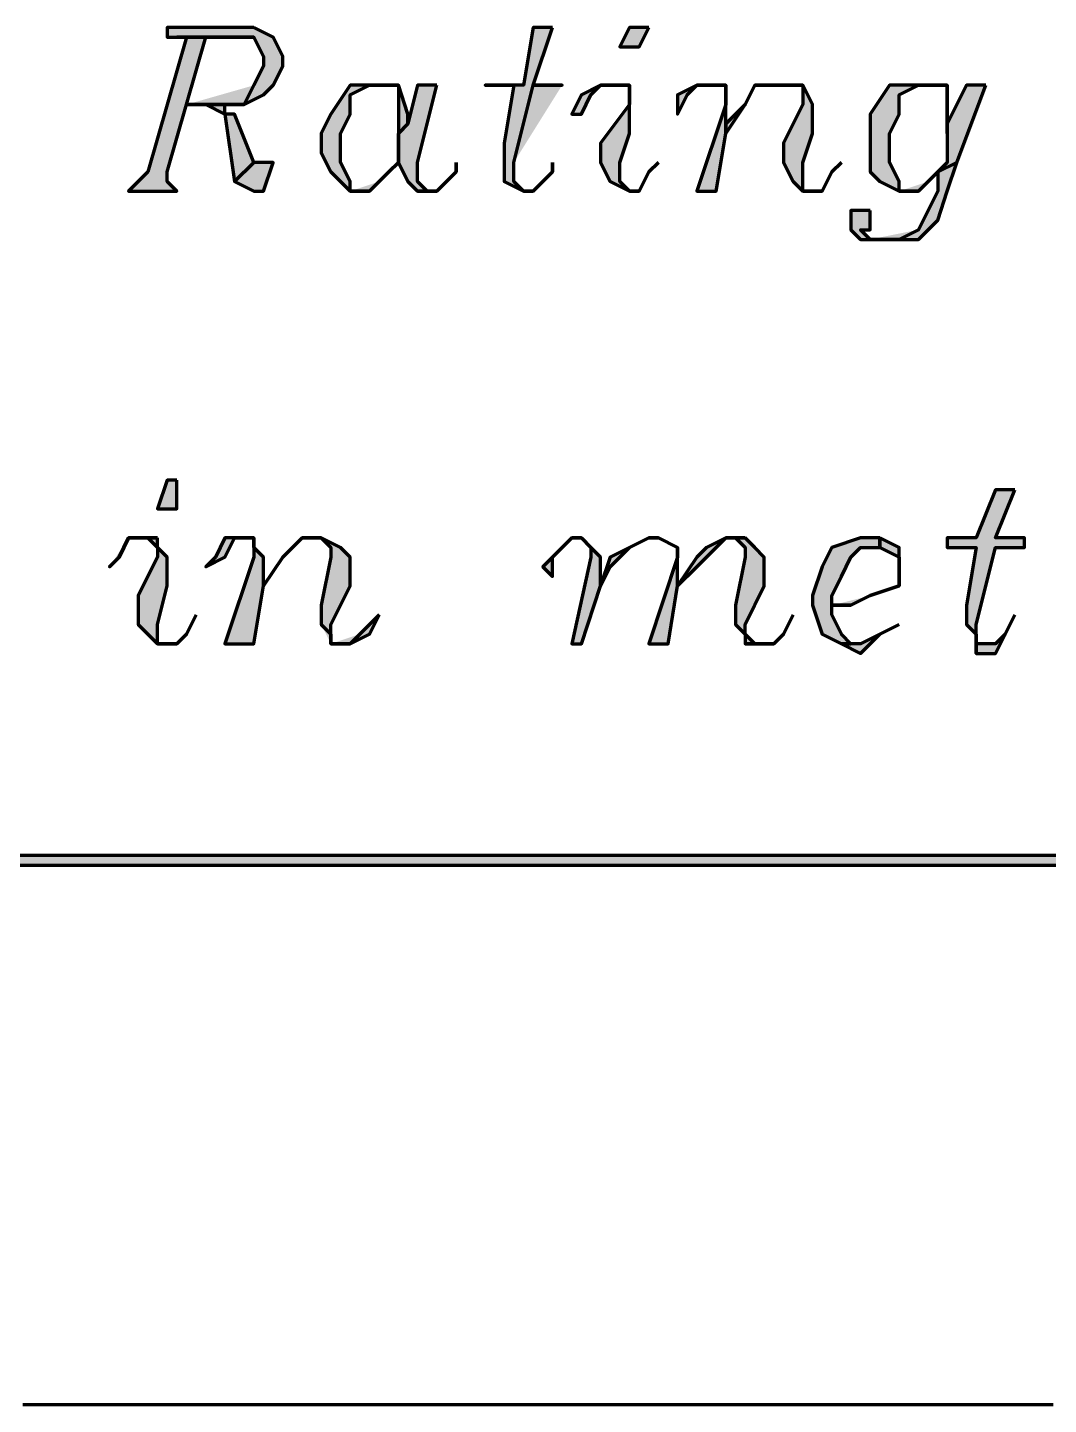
# Model space of a CAD drawing. Header units: inches. Extents: x 16 to 776, y 37 to 575.
# Drawn here: x 627.58 to 645.25, y 247 to 270.83 of the extents above; entities that cross this region are included whole.
import ezdxf

# ---------------------------------------------------------------- set-up
doc = ezdxf.new("R2010")
doc.units = ezdxf.units.IN
doc.header["$MEASUREMENT"] = 0
doc.layers.add('H', color=7, linetype='CONTINUOUS', lineweight=100)
doc.layers.add('P', color=250, linetype='CONTINUOUS', lineweight=100)

msp = doc.modelspace()

# ---------------------------------------------------------------- hatches: boundary and pattern name
at = {"layer": 'H', "linetype": 'Continuous'}
h = msp.add_hatch(color=0, dxfattribs=at)
edge = h.paths.add_edge_path()
edge.add_line((631.5, 270.833), (630, 270.833))
edge.add_line((630, 270.833), (630, 270.667))
edge.add_line((630, 270.667), (630.167, 270.667))
edge.add_line((630.167, 270.667), (631.5, 270.667))
edge.add_line((631.5, 270.667), (631.667, 270.333))
edge.add_line((631.667, 270.333), (631.667, 270.167))
edge.add_line((631.667, 270.167), (631.5, 269.833))
edge.add_line((631.5, 269.833), (630.333, 269.5))
edge.add_line((630.333, 269.5), (631.333, 269.5))
edge.add_line((631.333, 269.5), (631.667, 269.667))
edge.add_line((631.667, 269.667), (631.833, 269.833))
edge.add_line((631.833, 269.833), (632, 270.167))
edge.add_line((632, 270.167), (632, 270.333))
edge.add_line((632, 270.333), (631.833, 270.667))
h = msp.add_hatch(color=0, dxfattribs=at)
edge = h.paths.add_edge_path()
edge.add_line((636.667, 270.833), (636.333, 270.833))
edge.add_line((636.333, 270.833), (636.167, 269.833))
edge.add_line((636.167, 269.833), (635.5, 269.833))
edge.add_line((635.5, 269.833), (636, 269.833))
edge.add_line((636, 269.833), (635.833, 268.833))
edge.add_line((635.833, 268.833), (635.833, 268.5))
edge.add_line((635.833, 268.5), (635.833, 268.167))
edge.add_line((635.833, 268.167), (636.167, 268))
edge.add_line((636.167, 268), (636, 268.167))
edge.add_line((636, 268.167), (636, 268.5))
edge.add_line((636, 268.5), (636.833, 269.833))
edge.add_line((636.833, 269.833), (636.333, 269.833))
for points in [[(638.333, 270.833), (638, 270.833), (637.833, 270.5), (638.167, 270.5)], [(630.167, 270.667), (630.333, 270.667), (629.667, 268.333), (629.5, 268.167), (629.333, 268), (630.167, 268), (630, 268.167), (630, 268.333), (630.333, 269.5), (630.667, 269.5), (631, 269.5), (631.333, 269.5), (630.333, 269.5), (630.667, 270.667), (631, 270.667), (631.5, 270.667)], [(633.5, 269.833), (633.167, 269.833), (632.833, 269.333), (632.667, 269), (632.667, 268.667), (632.833, 268.333), (633, 268.167), (633.167, 268), (633.167, 268.167), (633, 268.5), (633, 269), (633.167, 269.333), (633.167, 269.667)], [(634.667, 269.833), (634.333, 269.833), (634.167, 269.167), (634, 269), (634, 268.833), (634, 268.5), (634.167, 268.167), (634.333, 268), (634.5, 268), (634.333, 268.167), (634.333, 268.5)], [(634, 269.833), (634, 269.333), (634, 269), (634.167, 269.167), (634.167, 269.333)], [(637.5, 269.833), (637.167, 269.667), (637, 269.333), (637.167, 269.333), (637.333, 269.667)], [(639.167, 269.833), (638.833, 269.667), (638.833, 269.333), (639, 269.667)], [(640.833, 269.833), (640.5, 269.833), (640.167, 269.833), (640, 269.5), (639.667, 269.167), (639.667, 269), (640, 269.5), (640.167, 269.833), (640.5, 269.833), (640.667, 269.833)], [(640.833, 269.833), (640.667, 269.833), (641, 269.833), (641, 269.5), (640.667, 268.833), (640.667, 268.5), (640.833, 268.167), (641, 268), (641, 268.167), (641, 268.5), (641.167, 269), (641.167, 269.5), (641, 269.833)], [(643, 269.833), (642.5, 269.833), (642.167, 269.333), (642.167, 269), (642.167, 268.667), (642.167, 268.333), (642.333, 268.167), (642.667, 268), (642.667, 268.167), (642.5, 268.5), (642.5, 269), (642.667, 269.333), (642.667, 269.667)], [(631, 269.5), (630.667, 269.5), (631, 269.333), (631.167, 268.167), (631.5, 268.5), (631.167, 269.333), (631, 269.333)], [(638, 269.5), (637.5, 268.833), (637.5, 268.5), (637.667, 268.167), (638, 268), (637.833, 268.167), (637.833, 268.5), (638, 269)], [(639.667, 269.5), (639.167, 268), (639.5, 268), (639.667, 269), (639.667, 269.167)], [(643.5, 269.333), (643.5, 269), (643.5, 269.167)], [(631.833, 268.5), (631.667, 268.5), (631.5, 268.5), (631.167, 268.167), (631.5, 268), (631.667, 268)], [(634.667, 268), (634.5, 268), (634.333, 268)], [(642.167, 267.667), (641.833, 267.667), (641.833, 267.333), (642, 267.167), (642.167, 267.167), (642, 267.333), (642.167, 267.333)], [(630.167, 263), (630, 263), (629.833, 262.5), (630.167, 262.5)], [(644.667, 262.833), (644.333, 262.833), (644, 262), (643.5, 262), (643.5, 261.833), (644, 261.833), (643.833, 260.833), (643.833, 260.5), (644, 260.333), (644, 260), (644, 260.167), (644, 260.333), (644, 260.5), (644.333, 261.833), (644.833, 261.833), (644.833, 262), (644.333, 262)], [(629.833, 262), (629.667, 262), (629.833, 261.833), (629.833, 261.667), (629.5, 261), (629.5, 260.5), (629.667, 260.333), (629.833, 260.167), (629.833, 260.333), (629.833, 260.5), (630, 261.167), (630, 261.667), (629.833, 261.833)], [(631.5, 262), (631, 262), (630.833, 261.667), (630.667, 261.5), (631, 261.667), (631.167, 262)], [(640, 262), (639.667, 262), (639.333, 261.833), (639.167, 261.667), (638.833, 261.167), (639.167, 261.5), (639.333, 261.667), (639.667, 262), (639.833, 262)], [(640, 262), (639.833, 262), (640, 261.833), (640, 261.667), (639.833, 260.833), (639.833, 260.5), (640, 260.333), (640, 260.167), (640.167, 260.167), (640, 260.333), (640, 260.5), (640.333, 261.167), (640.333, 261.667), (640.167, 261.833)], [(642.333, 262), (642, 262), (641.5, 261.833), (641.333, 261.5), (641.167, 261), (641.167, 260.833), (641.333, 260.333), (641.667, 260.167), (641.833, 260.167), (641.667, 260.333), (641.5, 260.667), (641.5, 260.833), (641.5, 261), (641.667, 261.333), (641.833, 261.667), (642, 261.833), (642.333, 261.833)], [(631.5, 261.833), (631.5, 261.667), (631, 260.167), (631.5, 260.167), (631.667, 261.167), (631.667, 261.667)], [(637.333, 261.833), (637.333, 261.667), (637, 260.167), (637.167, 260.167), (637.5, 261.167), (637.5, 261.667)], [(638, 261.833), (637.667, 261.667), (637.5, 261.167), (637.667, 261.5)], [(636.667, 261.667), (636.5, 261.5), (636.667, 261.333)], [(638.833, 261.667), (638.333, 260.167), (638.667, 260.167), (638.833, 261.167)], [(642.333, 260.333), (642, 260.167), (641.833, 260.167), (641.667, 260.167), (642, 260)], [(644.5, 260.333), (644.333, 260.167), (644, 260.167), (644, 260), (644.333, 260)], [(640.5, 260.167), (640.167, 260.167), (640, 260.167)], [(585.667, 256.5), (585.667, 256.333), (700.5, 256.333), (700.5, 256.5)]]:
    msp.add_hatch(color=0, dxfattribs=at).paths.add_polyline_path(points)
h = msp.add_hatch(color=0, dxfattribs=at)
edge = h.paths.add_edge_path()
edge.add_line((644.167, 269.833), (643.833, 269.833))
edge.add_line((643.833, 269.833), (643.5, 269.167))
edge.add_line((643.5, 269.167), (643.5, 269))
edge.add_line((643.5, 269), (643.5, 268.5))
edge.add_line((643.5, 268.5), (643.333, 268.333))
edge.add_line((643.333, 268.333), (643.167, 268.167))
edge.add_line((643.167, 268.167), (642.667, 268))
edge.add_line((642.667, 268), (643, 268))
edge.add_line((643, 268), (643.167, 268.167))
edge.add_line((643.167, 268.167), (643.333, 268.333))
edge.add_line((643.333, 268.333), (643.667, 268.5))
h = msp.add_hatch(color=0, dxfattribs=at)
edge = h.paths.add_edge_path()
edge.add_line((634, 269), (634, 268.5))
edge.add_line((634, 268.5), (633.833, 268.333))
edge.add_line((633.833, 268.333), (633.667, 268.167))
edge.add_line((633.667, 268.167), (633.167, 268))
edge.add_line((633.167, 268), (633.5, 268))
edge.add_line((633.5, 268), (633.667, 268.167))
edge.add_line((633.667, 268.167), (633.833, 268.333))
edge.add_line((633.833, 268.333), (634, 268.5))
edge.add_line((634, 268.5), (634, 268.833))
h = msp.add_hatch(color=0, dxfattribs=at)
edge = h.paths.add_edge_path()
edge.add_line((643.667, 268.5), (643.333, 268.333))
edge.add_line((643.333, 268.333), (643.333, 268))
edge.add_line((643.333, 268), (643.167, 267.667))
edge.add_line((643.167, 267.667), (643, 267.333))
edge.add_line((643, 267.333), (642.167, 267.167))
edge.add_line((642.167, 267.167), (642.667, 267.167))
edge.add_line((642.667, 267.167), (643, 267.167))
edge.add_line((643, 267.167), (643.333, 267.5))
edge.add_line((643.333, 267.5), (643.5, 268))
h = msp.add_hatch(color=0, dxfattribs=at)
edge = h.paths.add_edge_path()
edge.add_line((629.833, 262), (629.333, 262))
edge.add_line((629.333, 262), (629, 261.5))
edge.add_line((629, 261.5), (629.167, 261.667))
edge.add_line((629.167, 261.667), (629.333, 262))
edge.add_line((629.333, 262), (629.667, 262))
h = msp.add_hatch(color=0, dxfattribs=at)
edge = h.paths.add_edge_path()
edge.add_line((632.667, 262), (632.833, 261.833))
edge.add_line((632.833, 261.833), (632.833, 261.667))
edge.add_line((632.833, 261.667), (632.667, 260.833))
edge.add_line((632.667, 260.833), (632.667, 260.5))
edge.add_line((632.667, 260.5), (632.833, 260.167))
edge.add_line((632.833, 260.167), (632.833, 260.333))
edge.add_line((632.833, 260.333), (632.833, 260.5))
edge.add_line((632.833, 260.5), (633.167, 261.167))
edge.add_line((633.167, 261.167), (633.167, 261.667))
edge.add_line((633.167, 261.667), (633, 261.833))
h = msp.add_hatch(color=0, dxfattribs=at)
edge = h.paths.add_edge_path()
edge.add_line((642.333, 262), (642.333, 261.833))
edge.add_line((642.333, 261.833), (642.667, 261.667))
edge.add_line((642.667, 261.667), (642.667, 261.5))
edge.add_line((642.667, 261.5), (642.667, 261.167))
edge.add_line((642.667, 261.167), (642.167, 261))
edge.add_line((642.167, 261), (641.5, 260.833))
edge.add_line((641.5, 260.833), (641.833, 260.833))
edge.add_line((641.833, 260.833), (642.167, 261))
edge.add_line((642.167, 261), (642.667, 261.167))
edge.add_line((642.667, 261.167), (642.667, 261.5))
edge.add_line((642.667, 261.5), (642.667, 261.833))
h = msp.add_hatch(color=0, dxfattribs=at)
edge = h.paths.add_edge_path()
edge.add_line((633.667, 260.667), (633.333, 260.333))
edge.add_line((633.333, 260.333), (632.833, 260.167))
edge.add_line((632.833, 260.167), (633.167, 260.167))
edge.add_line((633.167, 260.167), (633.5, 260.333))

# ---------------------------------------------------------------- linework, layer by layer
at = {"layer": 'P', "color": 0, "linetype": 'Continuous'}
for points in [[(631.5, 270.833), (630, 270.833), (630, 270.667), (630.167, 270.667), (631.5, 270.667), (631.5, 270.667), (631.667, 270.333), (631.667, 270.167), (631.5, 269.833), (631.333, 269.5), (630.333, 269.5), (631.333, 269.5), (631.667, 269.667), (631.833, 269.833), (632, 270.167), (632, 270.333), (631.833, 270.667), (631.5, 270.833)], [(636.667, 270.833), (636.333, 270.833), (636.167, 269.833), (635.5, 269.833), (635.5, 269.833), (636, 269.833), (635.833, 268.833), (635.833, 268.5), (635.833, 268.167), (636.167, 268), (636.167, 268), (636, 268.167), (636, 268.5), (636.333, 269.833), (636.833, 269.833), (636.833, 269.833), (636.333, 269.833), (636.667, 270.833)], [(638.333, 270.833), (638, 270.833), (637.833, 270.5), (638.167, 270.5), (638.333, 270.833)], [(630.167, 270.667), (630.167, 270.667), (630.333, 270.667), (629.667, 268.333), (629.5, 268.167), (629.333, 268), (629.333, 268), (629.333, 268), (630.167, 268), (630.167, 268), (630.167, 268), (630, 268.167), (630, 268.333), (630.333, 269.5), (630.667, 269.5), (631, 269.5), (631.333, 269.5), (630.333, 269.5), (630.667, 270.667), (630.667, 270.667), (631, 270.667), (631.5, 270.667), (630.167, 270.667)], [(633.667, 269.833), (633.5, 269.833), (633.167, 269.833), (632.833, 269.333), (632.667, 269), (632.667, 268.667), (632.833, 268.333), (633, 268.167), (633.167, 268), (633.167, 268), (633.167, 268.167), (633, 268.5), (633, 269), (633.167, 269.333), (633.167, 269.667), (633.5, 269.833), (633.667, 269.833)], [(633.667, 269.833), (633.667, 269.833), (634, 269.833), (634, 269.333), (634, 269), (634.167, 269.167), (634.167, 269.333), (634, 269.833), (633.667, 269.833)], [(634.667, 269.833), (634.333, 269.833), (634.167, 269.167), (634, 269), (634, 268.833), (634, 268.5), (634.167, 268.167), (634.167, 268.167), (634.333, 268), (634.5, 268), (634.333, 268.167), (634.333, 268.5), (634.667, 269.833)], [(637.833, 269.833), (637.5, 269.833), (637.167, 269.667), (637, 269.333), (637.167, 269.333), (637.333, 269.667), (637.5, 269.833), (637.833, 269.833)], [(637.833, 269.833), (637.833, 269.833), (638, 269.833), (638, 269.5), (637.5, 268.833), (637.5, 268.5), (637.667, 268.167), (637.667, 268.167), (638, 268), (638, 268), (637.833, 268.167), (637.833, 268.5), (638, 269), (638, 269.5), (638, 269.833), (637.833, 269.833)], [(639.5, 269.833), (639.167, 269.833), (638.833, 269.667), (638.833, 269.333), (638.833, 269.333), (639, 269.667), (639.167, 269.833), (639.5, 269.833)], [(639.5, 269.833), (639.5, 269.833), (639.667, 269.833), (639.667, 269.5), (639.167, 268), (639.5, 268), (639.667, 269), (639.667, 269.167), (639.667, 269.5), (639.667, 269.833), (639.5, 269.833)], [(640.833, 269.833), (640.5, 269.833), (640.167, 269.833), (640, 269.5), (639.667, 269.167), (639.667, 269), (640, 269.5), (640.167, 269.833), (640.5, 269.833), (640.667, 269.833), (640.833, 269.833)], [(640.833, 269.833), (640.667, 269.833), (641, 269.833), (641, 269.5), (640.667, 268.833), (640.667, 268.5), (640.833, 268.167), (640.833, 268.167), (641, 268), (641, 268), (641, 268.167), (641, 268.5), (641.167, 269), (641.167, 269.5), (641, 269.833), (640.833, 269.833)], [(643.167, 269.833), (643, 269.833), (642.5, 269.833), (642.167, 269.333), (642.167, 269), (642.167, 268.667), (642.167, 268.333), (642.333, 268.167), (642.667, 268), (642.667, 268), (642.667, 268.167), (642.5, 268.5), (642.5, 269), (642.667, 269.333), (642.667, 269.667), (643, 269.833), (643.167, 269.833)], [(644.167, 269.833), (643.833, 269.833), (643.5, 269.167), (643.5, 269), (643.5, 268.5), (643.333, 268.333), (643.167, 268.167), (643, 268), (642.667, 268), (642.667, 268), (643, 268), (643.167, 268.167), (643.333, 268.333), (643.333, 268.333), (643.667, 268.5), (644.167, 269.833)], [(643.167, 269.833), (643.167, 269.833), (643.5, 269.833), (643.5, 269.333), (643.5, 269), (643.5, 269.167), (643.5, 269.333), (643.5, 269.833), (643.167, 269.833)], [(631, 269.5), (630.667, 269.5), (631, 269.333), (631, 269.333), (631.167, 268.167), (631.5, 268.5), (631.5, 268.5), (631.167, 269.333), (631, 269.333), (631, 269.5)], [(634, 269), (634, 268.5), (633.833, 268.333), (633.667, 268.167), (633.5, 268), (633.167, 268), (633.167, 268), (633.167, 268), (633.5, 268), (633.667, 268.167), (633.833, 268.333), (634, 268.5), (634, 268.833), (634, 269)], [(631.833, 268.5), (631.833, 268.5), (631.833, 268.5), (631.667, 268.5), (631.5, 268.5), (631.167, 268.167), (631.5, 268), (631.667, 268), (631.833, 268.5), (631.833, 268.5)], [(635, 268.5), (635, 268.333), (634.667, 268), (634.5, 268), (634.333, 268), (634.667, 268), (635, 268.333), (635, 268.5)], [(636.667, 268.5), (636.667, 268.333), (636.333, 268), (636.167, 268), (636.167, 268), (636.333, 268), (636.667, 268.333), (636.667, 268.5)], [(638.5, 268.5), (638.333, 268.333), (638.167, 268), (638, 268), (638, 268), (638.167, 268), (638.333, 268.333), (638.5, 268.5)], [(641.667, 268.5), (641.5, 268.333), (641.333, 268), (641, 268), (641, 268), (641.333, 268), (641.5, 268.333), (641.667, 268.5)], [(643.667, 268.5), (643.333, 268.333), (643.333, 268), (643.167, 267.667), (643, 267.333), (642.667, 267.167), (642.167, 267.167), (642.167, 267.167), (642.667, 267.167), (643, 267.167), (643.333, 267.5), (643.5, 268), (643.667, 268.5)], [(642.167, 267.667), (641.833, 267.667), (641.833, 267.333), (642, 267.167), (642.167, 267.167), (642.167, 267.167), (642, 267.333), (642, 267.333), (642.167, 267.333), (642.167, 267.667)], [(630.167, 263), (630, 263), (629.833, 262.5), (630.167, 262.5), (630.167, 263)], [(644.667, 262.833), (644.333, 262.833), (644, 262), (643.5, 262), (643.5, 261.833), (644, 261.833), (643.833, 260.833), (643.833, 260.5), (644, 260.333), (644, 260), (644, 260.167), (644, 260.333), (644, 260.5), (644.333, 261.833), (644.833, 261.833), (644.833, 262), (644.333, 262), (644.667, 262.833)], [(629.833, 262), (629.333, 262), (629.167, 261.667), (629, 261.5), (629, 261.5), (629.167, 261.667), (629.333, 262), (629.667, 262), (629.833, 262)], [(629.833, 262), (629.667, 262), (629.833, 261.833), (629.833, 261.667), (629.5, 261), (629.5, 260.5), (629.667, 260.333), (629.667, 260.333), (629.833, 260.167), (629.833, 260.167), (629.833, 260.333), (629.833, 260.5), (630, 261.167), (630, 261.667), (629.833, 261.833), (629.833, 262)], [(631.5, 262), (631, 262), (630.833, 261.667), (630.667, 261.5), (630.667, 261.5), (631, 261.667), (631.167, 262), (631.5, 262)], [(631.5, 262), (631.5, 262), (631.5, 261.833), (631.5, 261.667), (631, 260.167), (631.5, 260.167), (631.667, 261.167), (631.667, 261.167), (631.667, 261.667), (631.5, 261.833), (631.5, 262)], [(632.667, 262), (632.333, 262), (632.167, 261.833), (632, 261.667), (631.667, 261.167), (631.667, 261.167), (632, 261.667), (632.167, 261.833), (632.333, 262), (632.667, 262)], [(632.667, 262), (632.667, 262), (632.833, 261.833), (632.833, 261.667), (632.667, 260.833), (632.667, 260.5), (632.833, 260.333), (632.833, 260.333), (632.833, 260.167), (632.833, 260.167), (632.833, 260.333), (632.833, 260.5), (633.167, 261.167), (633.167, 261.667), (633, 261.833), (632.667, 262)], [(637.167, 262), (637, 262), (636.667, 261.667), (636.5, 261.5), (636.667, 261.333), (636.667, 261.667), (637, 262), (637.167, 262)], [(637.167, 262), (637.167, 262), (637.333, 261.833), (637.333, 261.667), (637, 260.167), (637.167, 260.167), (637.5, 261.167), (637.5, 261.167), (637.5, 261.667), (637.333, 261.833), (637.167, 262)], [(638.5, 262), (638.333, 262), (638, 261.833), (637.667, 261.667), (637.5, 261.167), (637.5, 261.167), (637.667, 261.5), (638, 261.833), (638.333, 262), (638.5, 262)], [(638.5, 262), (638.5, 262), (638.833, 261.833), (638.833, 261.667), (638.333, 260.167), (638.667, 260.167), (638.833, 261.167), (638.833, 261.167), (638.833, 261.667), (638.833, 261.833), (638.5, 262)], [(640, 262), (639.667, 262), (639.333, 261.833), (639.167, 261.667), (638.833, 261.167), (638.833, 261.167), (639.167, 261.5), (639.333, 261.667), (639.667, 262), (639.833, 262), (640, 262)], [(640, 262), (639.833, 262), (640, 261.833), (640, 261.667), (639.833, 260.833), (639.833, 260.5), (640, 260.333), (640, 260.333), (640, 260.167), (640.167, 260.167), (640, 260.333), (640, 260.5), (640.333, 261.167), (640.333, 261.667), (640.167, 261.833), (640, 262)], [(642.333, 262), (642, 262), (641.5, 261.833), (641.333, 261.5), (641.167, 261), (641.167, 260.833), (641.333, 260.333), (641.333, 260.333), (641.667, 260.167), (641.833, 260.167), (641.667, 260.333), (641.5, 260.667), (641.5, 260.833), (641.5, 260.833), (641.5, 261), (641.667, 261.333), (641.833, 261.667), (642, 261.833), (642.333, 261.833), (642.333, 262)], [(642.333, 262), (642.333, 261.833), (642.667, 261.667), (642.667, 261.5), (642.667, 261.167), (642.167, 261), (641.833, 260.833), (641.5, 260.833), (641.5, 260.833), (641.833, 260.833), (642.167, 261), (642.667, 261.167), (642.667, 261.5), (642.667, 261.833), (642.333, 262)], [(630.5, 260.667), (630.333, 260.333), (630.167, 260.167), (629.833, 260.167), (629.833, 260.167), (630.167, 260.167), (630.333, 260.333), (630.5, 260.667)], [(633.667, 260.667), (633.333, 260.333), (633.167, 260.167), (632.833, 260.167), (632.833, 260.167), (633.167, 260.167), (633.5, 260.333), (633.667, 260.667)], [(640.833, 260.667), (640.667, 260.333), (640.5, 260.167), (640.167, 260.167), (640, 260.167), (640.5, 260.167), (640.667, 260.333), (640.833, 260.667)], [(642.667, 260.5), (642.333, 260.333), (642, 260.167), (641.833, 260.167), (641.667, 260.167), (642, 260), (642.333, 260.333), (642.667, 260.5)], [(644.667, 260.667), (644.5, 260.333), (644.333, 260.167), (644, 260.167), (644, 260), (644.333, 260), (644.5, 260.333), (644.667, 260.667)], [(585.667, 256.5), (585.667, 256.333), (585.667, 256.333), (700.5, 256.333), (700.5, 256.333), (700.5, 256.5), (585.667, 256.5)], [(627.5, 247), (627.667, 247)], [(627.667, 247), (627.667, 247)], [(627.667, 247), (627.667, 247)], [(627.667, 247), (627.833, 247)], [(627.667, 247), (627.833, 247)], [(627.833, 247), (628, 247)], [(627.833, 247), (628, 247)], [(628, 247), (628, 247)], [(628, 247), (628.167, 247)], [(628, 247), (628.167, 247)], [(628.167, 247), (628.333, 247)], [(628.167, 247), (628.333, 247)], [(628.333, 247), (628.5, 247)], [(628.333, 247), (628.5, 247)], [(628.5, 247), (628.5, 247)], [(628.5, 247), (628.667, 247)], [(628.5, 247), (628.667, 247)], [(628.667, 247), (628.833, 247)], [(628.667, 247), (628.833, 247)], [(628.833, 247), (629, 247)], [(628.833, 247), (629, 247)], [(629, 247), (629, 247)], [(629, 247), (629, 247)], [(629, 247), (629.167, 247)], [(629.167, 247), (629.333, 247)], [(629.167, 247), (629.333, 247)], [(629.333, 247), (629.333, 247)], [(629.333, 247), (629.333, 247)], [(629.333, 247), (629.5, 247)], [(629.333, 247), (629.5, 247)], [(629.5, 247), (629.667, 247)], [(629.667, 247), (629.833, 247)], [(629.667, 247), (629.833, 247)], [(629.833, 247), (629.833, 247)], [(629.833, 247), (629.833, 247)], [(629.833, 247), (630, 247)], [(629.833, 247), (630, 247)], [(630, 247), (630.167, 247)], [(630.167, 247), (630.167, 247)], [(630.167, 247), (630.167, 247)], [(630.167, 247), (630.333, 247)], [(630.167, 247), (630.333, 247)], [(630.333, 247), (630.5, 247)], [(630.333, 247), (630.5, 247)], [(630.5, 247), (630.667, 247)], [(630.667, 247), (630.667, 247)], [(630.667, 247), (630.667, 247)], [(630.667, 247), (630.833, 247)], [(630.667, 247), (630.833, 247)], [(630.833, 247), (631, 247)], [(630.833, 247), (631, 247)], [(631, 247), (631, 247)], [(631, 247), (631, 247)], [(631, 247), (631.167, 247)], [(631.167, 247), (631.333, 247)], [(631.167, 247), (631.333, 247)], [(631.333, 247), (631.5, 247)], [(631.333, 247), (631.5, 247)], [(631.5, 247), (631.5, 247)], [(631.5, 247), (631.5, 247)], [(631.5, 247), (631.667, 247)], [(631.667, 247), (631.833, 247)], [(631.667, 247), (631.833, 247)], [(631.833, 247), (632, 247)], [(631.833, 247), (632, 247)], [(632, 247), (632, 247)], [(632, 247), (632, 247)], [(632, 247), (632.167, 247)], [(632.167, 247), (632.333, 247)], [(632.167, 247), (632.333, 247)], [(632.333, 247), (632.333, 247)], [(632.333, 247), (632.333, 247)], [(632.333, 247), (632.5, 247)], [(632.333, 247), (632.5, 247)], [(632.5, 247), (632.667, 247)], [(632.667, 247), (632.833, 247)], [(632.667, 247), (632.833, 247)], [(632.833, 247), (632.833, 247)], [(632.833, 247), (632.833, 247)], [(632.833, 247), (633, 247)], [(632.833, 247), (633, 247)], [(633, 247), (633.167, 247)], [(633, 247), (633.167, 247)], [(633.167, 247), (633.167, 247)], [(633.167, 247), (633.167, 247)], [(633.167, 247), (633.333, 247)], [(633.333, 247), (633.5, 247)], [(633.333, 247), (633.5, 247)], [(633.5, 247), (633.667, 247)], [(633.5, 247), (633.667, 247)], [(633.667, 247), (633.667, 247)], [(633.667, 247), (633.667, 247)], [(633.667, 247), (633.833, 247)], [(633.833, 247), (634, 247)], [(633.833, 247), (634, 247)], [(634, 247), (634, 247)], [(634, 247), (634, 247)], [(634, 247), (634.167, 247)], [(634.167, 247), (634.333, 247)], [(634.167, 247), (634.333, 247)], [(634.333, 247), (634.5, 247)], [(634.333, 247), (634.5, 247)], [(634.5, 247), (634.5, 247)], [(634.5, 247), (634.5, 247)], [(634.5, 247), (634.667, 247)], [(634.667, 247), (634.833, 247)], [(634.667, 247), (634.833, 247)], [(634.833, 247), (635, 247)], [(634.833, 247), (635, 247)], [(635, 247), (635, 247)], [(635, 247), (635, 247)], [(635, 247), (635.167, 247)], [(635, 247), (635.167, 247)], [(635.167, 247), (635.333, 247)], [(635.167, 247), (635.333, 247)], [(635.333, 247), (635.333, 247)], [(635.333, 247), (635.5, 247)], [(635.333, 247), (635.5, 247)], [(635.5, 247), (635.667, 247)], [(635.5, 247), (635.667, 247)], [(635.667, 247), (635.833, 247)], [(635.667, 247), (635.833, 247)], [(635.833, 247), (635.833, 247)], [(635.833, 247), (636, 247)], [(635.833, 247), (636, 247)], [(636, 247), (636.167, 247)], [(636, 247), (636.167, 247)], [(636.167, 247), (636.167, 247)], [(636.167, 247), (636.167, 247)], [(636.167, 247), (636.333, 247)], [(636.333, 247), (636.5, 247)], [(636.333, 247), (636.5, 247)], [(636.5, 247), (636.667, 247)], [(636.5, 247), (636.667, 247)], [(636.667, 247), (636.667, 247)], [(636.667, 247), (636.667, 247)], [(636.667, 247), (636.833, 247)], [(636.833, 247), (637, 247)], [(636.833, 247), (637, 247)], [(637, 247), (637, 247)], [(637, 247), (637, 247)], [(637, 247), (637.167, 247)], [(637, 247), (637.167, 247)], [(637.167, 247), (637.333, 247)], [(637.167, 247), (637.333, 247)], [(637.333, 247), (637.5, 247)], [(637.5, 247), (637.5, 247)], [(637.5, 247), (637.5, 247)], [(637.5, 247), (637.667, 247)], [(637.5, 247), (637.667, 247)], [(637.667, 247), (637.833, 247)], [(637.667, 247), (637.833, 247)], [(637.833, 247), (638, 247)], [(638, 247), (638, 247)], [(638, 247), (638, 247)], [(638, 247), (638.167, 247)], [(638, 247), (638.167, 247)], [(638.167, 247), (638.333, 247)], [(638.167, 247), (638.333, 247)], [(638.333, 247), (638.333, 247)], [(638.333, 247), (638.5, 247)], [(638.333, 247), (638.5, 247)], [(638.5, 247), (638.667, 247)], [(638.5, 247), (638.667, 247)], [(638.667, 247), (638.833, 247)], [(638.667, 247), (638.833, 247)], [(638.833, 247), (638.833, 247)], [(638.833, 247), (638.833, 247)], [(638.833, 247), (639, 247)], [(639, 247), (639.167, 247)], [(639, 247), (639.167, 247)], [(639.167, 247), (639.167, 247)], [(639.167, 247), (639.167, 247)], [(639.167, 247), (639.333, 247)], [(639.167, 247), (639.333, 247)], [(639.333, 247), (639.5, 247)], [(639.5, 247), (639.667, 247)], [(639.5, 247), (639.667, 247)], [(639.667, 247), (639.667, 247)], [(639.667, 247), (639.667, 247)], [(639.667, 247), (639.833, 247)], [(639.667, 247), (639.833, 247)], [(639.833, 247), (640, 247)], [(640, 247), (640, 247)], [(640, 247), (640, 247)], [(640, 247), (640.167, 247)], [(640, 247), (640.167, 247)], [(640.167, 247), (640.333, 247)], [(640.167, 247), (640.333, 247)], [(640.333, 247), (640.5, 247)], [(640.5, 247), (640.5, 247)], [(640.5, 247), (640.5, 247)], [(640.5, 247), (640.667, 247)], [(640.5, 247), (640.667, 247)], [(640.667, 247), (640.833, 247)], [(640.667, 247), (640.833, 247)], [(640.833, 247), (641, 247)], [(640.833, 247), (641, 247)], [(641, 247), (641, 247)], [(641, 247), (641, 247)], [(641, 247), (641.167, 247)], [(641.167, 247), (641.333, 247)], [(641.167, 247), (641.333, 247)], [(641.333, 247), (641.333, 247)], [(641.333, 247), (641.333, 247)], [(641.333, 247), (641.5, 247)], [(641.333, 247), (641.5, 247)], [(641.5, 247), (641.667, 247)], [(641.667, 247), (641.833, 247)], [(641.667, 247), (641.833, 247)], [(641.833, 247), (641.833, 247)], [(641.833, 247), (641.833, 247)], [(641.833, 247), (642, 247)], [(641.833, 247), (642, 247)], [(642, 247), (642.167, 247)], [(642.167, 247), (642.167, 247)], [(642.167, 247), (642.167, 247)], [(642.167, 247), (642.333, 247)], [(642.167, 247), (642.333, 247)], [(642.333, 247), (642.5, 247)], [(642.333, 247), (642.5, 247)], [(642.5, 247), (642.667, 247)], [(642.667, 247), (642.667, 247)], [(642.667, 247), (642.667, 247)], [(642.667, 247), (642.833, 247)], [(642.667, 247), (642.833, 247)], [(642.833, 247), (643, 247)], [(642.833, 247), (643, 247)], [(643, 247), (643, 247)], [(643, 247), (643, 247)], [(643, 247), (643.167, 247)], [(643.167, 247), (643.333, 247)], [(643.167, 247), (643.333, 247)], [(643.333, 247), (643.5, 247)], [(643.333, 247), (643.5, 247)], [(643.5, 247), (643.5, 247)], [(643.5, 247), (643.5, 247)], [(643.5, 247), (643.667, 247)], [(643.667, 247), (643.833, 247)], [(643.667, 247), (643.833, 247)], [(643.833, 247), (644, 247)], [(643.833, 247), (644, 247)], [(644, 247), (644, 247)], [(644, 247), (644, 247)], [(644, 247), (644.167, 247)], [(644.167, 247), (644.333, 247)], [(644.167, 247), (644.333, 247)], [(644.333, 247), (644.333, 247)], [(644.333, 247), (644.333, 247)], [(644.333, 247), (644.5, 247)], [(644.333, 247), (644.5, 247)], [(644.5, 247), (644.667, 247)], [(644.667, 247), (644.833, 247)], [(644.667, 247), (644.833, 247)], [(644.833, 247), (644.833, 247)], [(644.833, 247), (644.833, 247)], [(644.833, 247), (645, 247)], [(644.833, 247), (645, 247)], [(645, 247), (645.167, 247)], [(645, 247), (645.167, 247)], [(645.167, 247), (645.167, 247)], [(645.167, 247), (645.333, 247)], [(645.167, 247), (645.333, 247)]]:
    msp.add_lwpolyline(points, dxfattribs=at)

doc.saveas('drawing.dxf')
